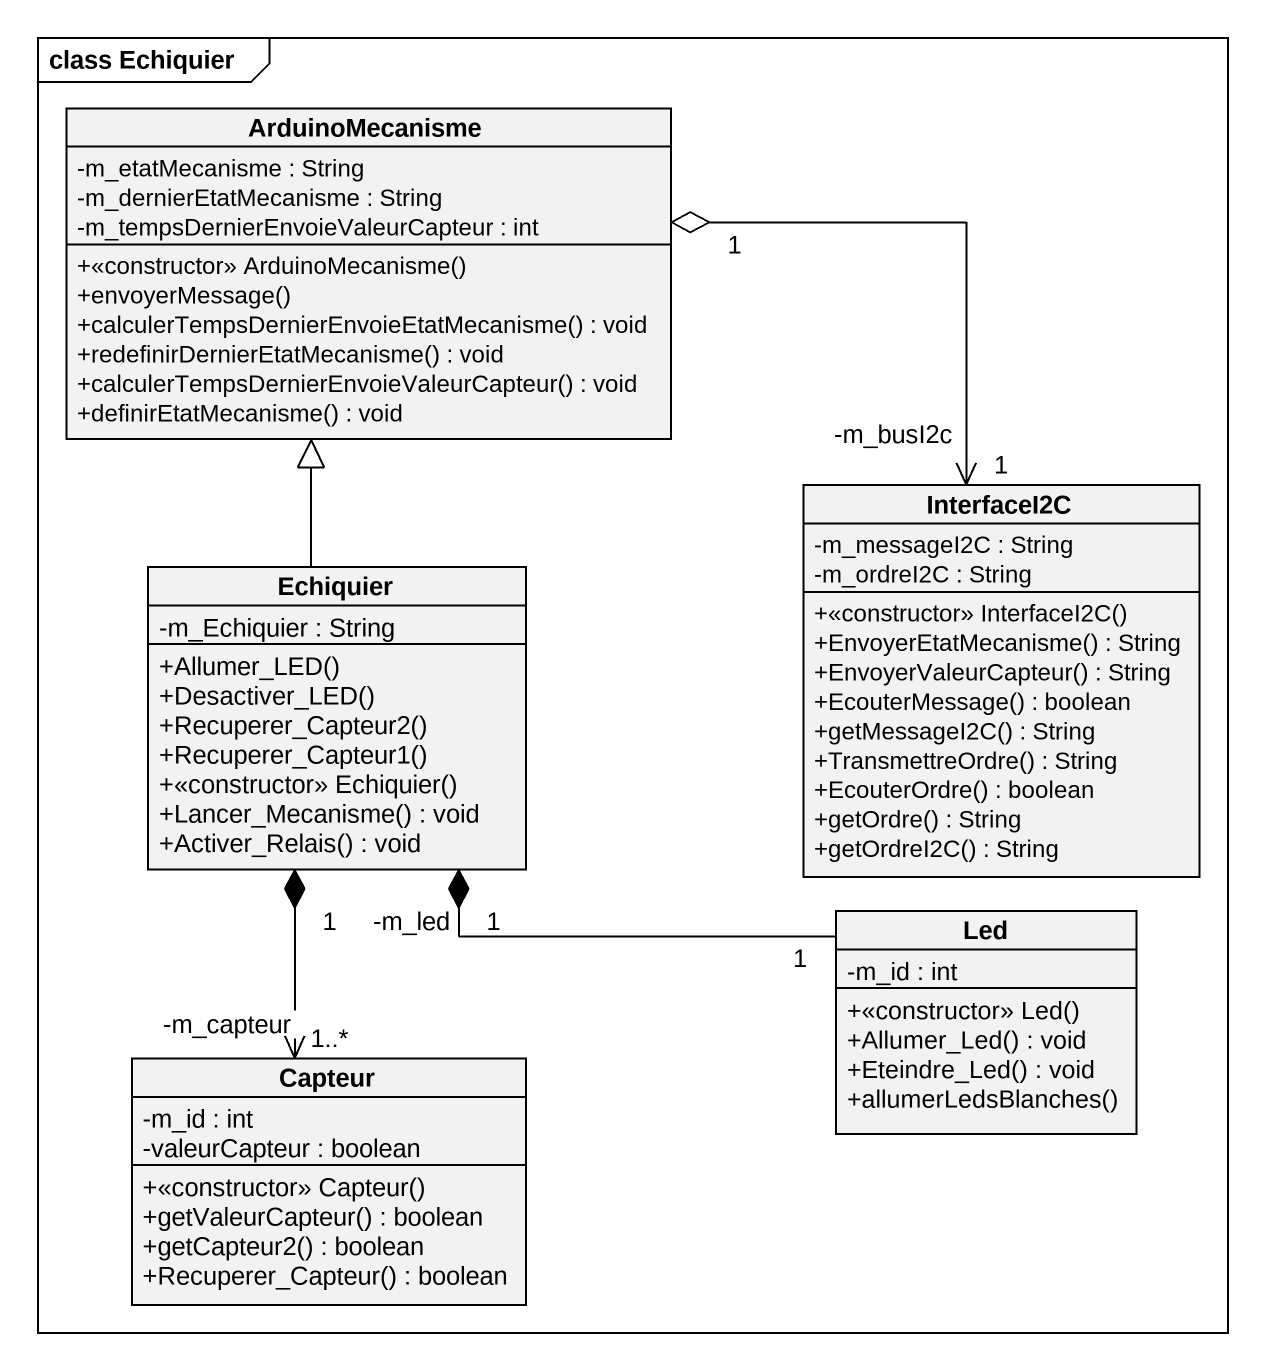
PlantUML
@startuml
mainframe class Echiquier
hide circle
hide empty members
skinparam classAttributeIconSize 0
class ArduinoMecanisme {
  -m_etatMecanisme : String
  -m_dernierEtatMecanisme : String
  -m_tempsDernierEnvoieValeurCapteur : int
  +<<constructor>> ArduinoMecanisme()
  +envoyerMessage()
  +calculerTempsDernierEnvoieEtatMecanisme() : void
  +redefinirDernierEtatMecanisme() : void
  +calculerTempsDernierEnvoieValeurCapteur() : void
  +definirEtatMecanisme() : void
}
class Echiquier {
  -m_Echiquier : String
  +Allumer_LED()
  +Desactiver_LED()
  +Recuperer_Capteur2()
  +Recuperer_Capteur1()
  +<<constructor>> Echiquier()
  +Lancer_Mecanisme() : void
  +Activer_Relais() : void
}
class InterfaceI2C {
  -m_messageI2C : String
  -m_ordreI2C : String
  +<<constructor>> InterfaceI2C()
  +EnvoyerEtatMecanisme() : String
  +EnvoyerValeurCapteur() : String
  +EcouterMessage() : boolean
  +getMessageI2C() : String
  +TransmettreOrdre() : String
  +EcouterOrdre() : boolean
  +getOrdre() : String
  +getOrdreI2C() : String
}
class Led {
  -m_id : int
  +<<constructor>> Led()
  +Allumer_Led() : void
  +Eteindre_Led() : void
  +allumerLedsBlanches()
}
class Capteur {
  -m_id : int
  -valeurCapteur : boolean
  +<<constructor>> Capteur()
  +getValeurCapteur() : boolean
  +getCapteur2() : boolean
  +Recuperer_Capteur() : boolean
}
ArduinoMecanisme "1" o--> "-m_busI2c\n1" InterfaceI2C
Echiquier -up-|> ArduinoMecanisme
Echiquier "-m_led\n1" *-right- "1" Led
Echiquier "1" *--> "-m_capteur\n1..*" Capteur
@enduml
